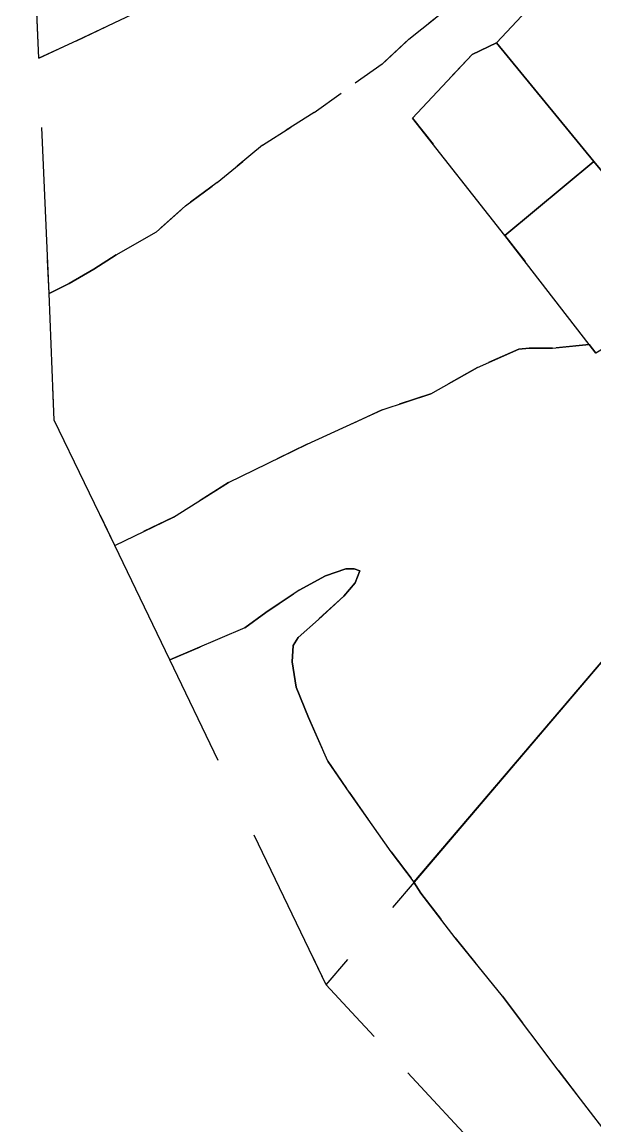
# Model space of a CAD drawing. Extents: x -14.1 to 15.6, y -19 to 8.9.
# Drawn here: x -14.058 to -12.334, y -1.286 to 2.04 of the extents above; entities that cross this region are included whole.
import ezdxf

# ---------------------------------------------------------------- set-up
doc = ezdxf.new("R2010")
doc.units = 0
doc.header["$MEASUREMENT"] = 0
doc.linetypes.add('DASHED', pattern=[0.75, 0.5, -0.25])
doc.linetypes.add('DOT', pattern=[1, 0, -1])
doc.layers.get('0').update_dxf_attribs({"linetype": 'CONTINUOUS'})

msp = doc.modelspace()

# ---------------------------------------------------------------- linework, layer by layer
at = {"color": 6, "linetype": 'DASHED'}
msp.add_lwpolyline([(-10.0058, -4.2417), (-13.1428, -0.8607), (-13.6128, 0.1183), (-13.7788, 0.4633), (-13.9608, 0.8403), (-13.9768, 1.2223), (-14.0078, 1.9313), (-14.0578, 3.0923), (-13.9508, 5.3403)], dxfattribs=at)
at = {"color": 7, "linetype": 'Continuous'}
for points in [[(-13.7268, 2.0623), (-13.8938, 1.9833), (-14.0078, 1.9313), (-14.0578, 3.0923)], [(-11.9648, 0.5223), (-12.8778, -0.5517), (-12.9468, -0.4597), (-13.0738, -0.2807), (-13.1378, -0.1867), (-13.1958, -0.0557), (-13.2328, 0.0363), (-13.2448, 0.1123), (-13.2418, 0.1613), (-13.2268, 0.1853), (-13.1658, 0.2403), (-13.0898, 0.3103), (-13.0558, 0.3503), (-13.0408, 0.3863), (-13.0588, 0.3923), (-13.0838, 0.3923), (-13.1448, 0.3713), (-13.2238, 0.3283), (-13.3238, 0.2613), (-13.3878, 0.2153), (-13.6128, 0.1183), (-13.7788, 0.4633), (-13.6018, 0.5483), (-13.4368, 0.6523), (-13.1998, 0.7683), (-12.9738, 0.8713), (-12.8278, 0.9203), (-12.6868, 0.9993), (-12.5628, 1.0543), (-12.5318, 1.0573), (-12.4618, 1.0573), (-12.3508, 1.0683), (-12.3308, 1.0423)], [(-12.2898, -1.3187), (-12.4448, -1.1177), (-12.6118, -0.8947), (-12.7548, -0.7187), (-12.8578, -0.5847), (-12.8788, -0.5517), (-11.9668, 0.5193)]]:
    msp.add_lwpolyline(points, dxfattribs=at)
at = {"color": 7, "linetype": 'DOT'}
for points in [[(-12.3868, 2.2373), (-12.6298, 1.9773), (-12.7028, 1.9423), (-12.8828, 1.7503), (-12.6048, 1.3973), (-12.3508, 1.0683), (-12.4618, 1.0573), (-12.5318, 1.0573), (-12.5628, 1.0543), (-12.6868, 0.9993), (-12.8278, 0.9203), (-12.9738, 0.8713), (-13.1998, 0.7683), (-13.4368, 0.6523), (-13.6018, 0.5483), (-13.7788, 0.4633), (-13.9608, 0.8403), (-13.9768, 1.2223), (-13.9158, 1.2523), (-13.8418, 1.2953), (-13.7748, 1.3383), (-13.6538, 1.4073), (-13.5658, 1.4863), (-13.4708, 1.5563), (-13.3338, 1.6693), (-13.1788, 1.7673), (-12.9738, 1.9133), (-12.8938, 1.9883), (-12.7538, 2.0983)], [(-12.7538, 2.0983), (-12.8938, 1.9883), (-12.9738, 1.9133), (-13.1788, 1.7673), (-13.3338, 1.6693), (-13.4708, 1.5563), (-13.5658, 1.4863), (-13.6538, 1.4073), (-13.7748, 1.3383), (-13.8418, 1.2953), (-13.9158, 1.2523), (-13.9768, 1.2223), (-14.0078, 1.9313), (-13.8938, 1.9833), (-13.7268, 2.0623)], [(-10.0058, -4.2417), (-13.1428, -0.8607), (-12.8788, -0.5517), (-12.8578, -0.5847), (-12.7548, -0.7187), (-12.6118, -0.8947), (-12.4448, -1.1177), (-12.2898, -1.3187)]]:
    msp.add_lwpolyline(points, dxfattribs=at)
at = {"color": 7, "linetype": 'Continuous'}
for points in [[(-12.6298, 1.9773), (-12.3868, 2.2373), (-12.2148, 2.0693), (-12.1338, 1.9903), (-12.1088, 1.9663), (-11.8688, 1.7343), (-11.7948, 1.6623), (-12.0588, 1.2853), (-12.3368, 1.6193)], [(-12.6298, 1.9773), (-12.3868, 2.2373), (-12.2148, 2.0693), (-12.1338, 1.9903), (-12.1088, 1.9663), (-11.8688, 1.7343), (-11.7948, 1.6623), (-12.0588, 1.2853), (-12.3368, 1.6193)], [(-12.6298, 1.9773), (-12.3368, 1.6193), (-12.6048, 1.3973), (-12.8828, 1.7503), (-12.7028, 1.9423)], [(-12.6298, 1.9773), (-12.3368, 1.6193), (-12.6048, 1.3973), (-12.8828, 1.7503), (-12.7028, 1.9423)], [(-12.6048, 1.3973), (-12.3368, 1.6193), (-12.0588, 1.2853), (-12.2138, 1.1133), (-12.3308, 1.0423), (-12.3508, 1.0683)], [(-12.6048, 1.3973), (-12.3368, 1.6193), (-12.0588, 1.2853), (-12.2138, 1.1133), (-12.3308, 1.0423), (-12.3508, 1.0683)]]:
    msp.add_lwpolyline(points, close=True, dxfattribs=at)
at = {"color": 7, "linetype": 'DOT'}
msp.add_lwpolyline([(-13.6128, 0.1183), (-13.3878, 0.2153), (-13.3238, 0.2613), (-13.2238, 0.3283), (-13.1448, 0.3713), (-13.0838, 0.3923), (-13.0588, 0.3923), (-13.0408, 0.3863), (-13.0558, 0.3503), (-13.0898, 0.3103), (-13.1658, 0.2403), (-13.2268, 0.1853), (-13.2418, 0.1613), (-13.2448, 0.1123), (-13.2328, 0.0363), (-13.1958, -0.0557), (-13.1378, -0.1867), (-13.0738, -0.2807), (-12.9468, -0.4597), (-12.8778, -0.5517), (-13.1428, -0.8607)], close=True, dxfattribs=at)

doc.saveas('drawing.dxf')
